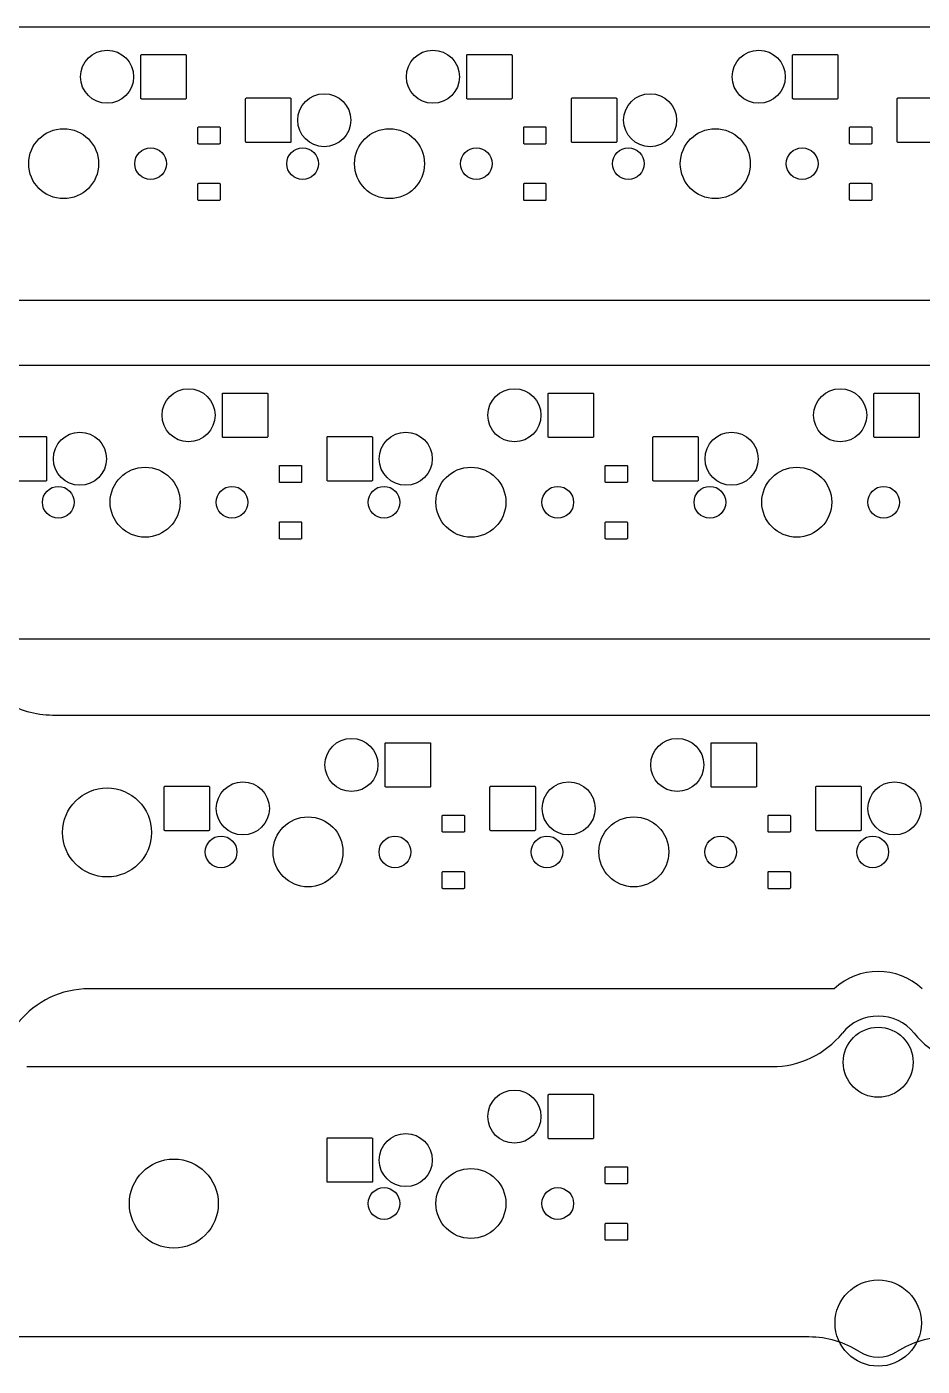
# Model space of a CAD drawing. Extents: x -27 to 356, y -111 to 35.
# Drawn here: x 26.4 to 78.8, y -110.7 to -32.4 of the extents above; entities that cross this region are included whole.
import ezdxf

# ---------------------------------------------------------------- set-up
doc = ezdxf.new("R2010")
doc.units = 0
doc.layers.add('BLACK', color=7, linetype='CONTINUOUS')

msp = doc.modelspace()

# ---------------------------------------------------------------- linework, layer by layer
at = {"layer": 'BLACK', "linetype": 'CONTINUOUS'}
for p, q in [((-21.025, -32.4133), (242.78, -32.4133)), ((-21.025, -32.4133), (242.78, -32.4133)), ((33.091, -34.0833), (33.0949, -34.0638)), ((33.091, -36.5833), (33.091, -34.0833)), ((33.0949, -34.0638), (33.1059, -34.0472)), ((33.1059, -34.0472), (33.1225, -34.0362)), ((33.1225, -34.0362), (33.142, -34.0323)), ((33.142, -34.0323), (35.692, -34.0323)), ((35.692, -34.0323), (35.7115, -34.0362)), ((35.7115, -34.0362), (35.7281, -34.0472)), ((35.7281, -34.0472), (35.7391, -34.0638)), ((35.7391, -34.0638), (35.743, -34.0833)), ((35.743, -34.0833), (35.743, -36.5833)), ((52.141, -34.0833), (52.1449, -34.0638)), ((52.141, -36.5833), (52.141, -34.0833)), ((52.1449, -34.0638), (52.1559, -34.0472)), ((52.1559, -34.0472), (52.1725, -34.0362)), ((52.1725, -34.0362), (52.192, -34.0323)), ((52.192, -34.0323), (54.742, -34.0323)), ((54.742, -34.0323), (54.7615, -34.0362)), ((54.7615, -34.0362), (54.7781, -34.0472)), ((54.7781, -34.0472), (54.7891, -34.0638)), ((54.7891, -34.0638), (54.793, -34.0833)), ((54.793, -34.0833), (54.793, -36.5833)), ((71.191, -34.0833), (71.1949, -34.0638)), ((71.191, -36.5833), (71.191, -34.0833)), ((71.1949, -34.0638), (71.2059, -34.0472)), ((71.2059, -34.0472), (71.2225, -34.0362)), ((71.2225, -34.0362), (71.242, -34.0323)), ((71.242, -34.0323), (73.792, -34.0323)), ((73.792, -34.0323), (73.8115, -34.0362)), ((73.8115, -34.0362), (73.8281, -34.0472)), ((73.8281, -34.0472), (73.8391, -34.0638)), ((73.8391, -34.0638), (73.843, -34.0833)), ((73.843, -34.0833), (73.843, -36.5833)), ((33.0949, -36.6028), (33.091, -36.5833)), ((33.1059, -36.6194), (33.0949, -36.6028)), ((33.1225, -36.6304), (33.1059, -36.6194)), ((33.142, -36.6343), (33.1225, -36.6304)), ((35.692, -36.6343), (33.142, -36.6343)), ((35.7115, -36.6304), (35.692, -36.6343)), ((35.7281, -36.6194), (35.7115, -36.6304)), ((35.7391, -36.6028), (35.7281, -36.6194)), ((35.743, -36.5833), (35.7391, -36.6028)), ((39.214, -36.6233), (39.2179, -36.6038)), ((39.214, -39.1233), (39.214, -36.6233)), ((39.2179, -36.6038), (39.2289, -36.5872)), ((39.2289, -36.5872), (39.2455, -36.5762)), ((39.2455, -36.5762), (39.265, -36.5723)), ((39.265, -36.5723), (41.815, -36.5723)), ((41.815, -36.5723), (41.8345, -36.5762)), ((41.8345, -36.5762), (41.8511, -36.5872)), ((41.8511, -36.5872), (41.8621, -36.6038)), ((41.8621, -36.6038), (41.866, -36.6233)), ((41.866, -36.6233), (41.866, -39.1233)), ((52.1449, -36.6028), (52.141, -36.5833)), ((52.1559, -36.6194), (52.1449, -36.6028)), ((52.1725, -36.6304), (52.1559, -36.6194)), ((52.192, -36.6343), (52.1725, -36.6304)), ((54.742, -36.6343), (52.192, -36.6343)), ((54.7615, -36.6304), (54.742, -36.6343)), ((54.7781, -36.6194), (54.7615, -36.6304)), ((54.7891, -36.6028), (54.7781, -36.6194)), ((54.793, -36.5833), (54.7891, -36.6028)), ((58.264, -36.6233), (58.2679, -36.6038)), ((58.264, -39.1233), (58.264, -36.6233)), ((58.2679, -36.6038), (58.2789, -36.5872)), ((58.2789, -36.5872), (58.2955, -36.5762)), ((58.2955, -36.5762), (58.315, -36.5723)), ((58.315, -36.5723), (60.865, -36.5723)), ((60.865, -36.5723), (60.8845, -36.5762)), ((60.8845, -36.5762), (60.9011, -36.5872)), ((60.9011, -36.5872), (60.9121, -36.6038)), ((60.9121, -36.6038), (60.916, -36.6233)), ((60.916, -36.6233), (60.916, -39.1233)), ((71.1949, -36.6028), (71.191, -36.5833)), ((71.2059, -36.6194), (71.1949, -36.6028)), ((71.2225, -36.6304), (71.2059, -36.6194)), ((71.242, -36.6343), (71.2225, -36.6304)), ((73.792, -36.6343), (71.242, -36.6343)), ((73.8115, -36.6304), (73.792, -36.6343)), ((73.8281, -36.6194), (73.8115, -36.6304)), ((73.8391, -36.6028), (73.8281, -36.6194)), ((73.843, -36.5833), (73.8391, -36.6028)), ((77.314, -36.6233), (77.3179, -36.6038)), ((77.314, -39.1233), (77.314, -36.6233)), ((77.3179, -36.6038), (77.3289, -36.5872)), ((77.3289, -36.5872), (77.3455, -36.5762)), ((77.3455, -36.5762), (77.365, -36.5723)), ((77.365, -36.5723), (79.915, -36.5723)), ((36.424, -38.3133), (36.4279, -38.2938)), ((36.424, -39.2133), (36.424, -38.3133)), ((36.4279, -38.2938), (36.4389, -38.2772)), ((36.4389, -38.2772), (36.4555, -38.2662)), ((36.4555, -38.2662), (36.475, -38.2623)), ((36.475, -38.2623), (37.675, -38.2623)), ((37.675, -38.2623), (37.6945, -38.2662)), ((37.6945, -38.2662), (37.7111, -38.2772)), ((37.7111, -38.2772), (37.7221, -38.2938)), ((37.7221, -38.2938), (37.726, -38.3133)), ((37.726, -38.3133), (37.726, -39.2133)), ((55.474, -38.3133), (55.4779, -38.2938)), ((55.474, -39.2133), (55.474, -38.3133)), ((55.4779, -38.2938), (55.4889, -38.2772)), ((55.4889, -38.2772), (55.5055, -38.2662)), ((55.5055, -38.2662), (55.525, -38.2623)), ((55.525, -38.2623), (56.725, -38.2623)), ((56.725, -38.2623), (56.7445, -38.2662)), ((56.7445, -38.2662), (56.7611, -38.2772)), ((56.7611, -38.2772), (56.7721, -38.2938)), ((56.7721, -38.2938), (56.776, -38.3133)), ((56.776, -38.3133), (56.776, -39.2133)), ((74.524, -38.3133), (74.5279, -38.2938)), ((74.524, -39.2133), (74.524, -38.3133)), ((74.5279, -38.2938), (74.5389, -38.2772)), ((74.5389, -38.2772), (74.5555, -38.2662)), ((74.5555, -38.2662), (74.575, -38.2623)), ((74.575, -38.2623), (75.775, -38.2623)), ((75.775, -38.2623), (75.7945, -38.2662)), ((75.7945, -38.2662), (75.8111, -38.2772)), ((75.8111, -38.2772), (75.8221, -38.2938)), ((75.8221, -38.2938), (75.826, -38.3133)), ((75.826, -38.3133), (75.826, -39.2133)), ((39.2179, -39.1428), (39.214, -39.1233)), ((41.866, -39.1233), (41.8621, -39.1428)), ((58.2679, -39.1428), (58.264, -39.1233)), ((60.916, -39.1233), (60.9121, -39.1428)), ((77.3179, -39.1428), (77.314, -39.1233)), ((36.4279, -39.2328), (36.424, -39.2133)), ((36.4389, -39.2494), (36.4279, -39.2328)), ((36.4555, -39.2604), (36.4389, -39.2494)), ((36.475, -39.2643), (36.4555, -39.2604)), ((37.675, -39.2643), (36.475, -39.2643)), ((37.6945, -39.2604), (37.675, -39.2643)), ((37.7111, -39.2494), (37.6945, -39.2604)), ((37.7221, -39.2328), (37.7111, -39.2494)), ((37.726, -39.2133), (37.7221, -39.2328)), ((39.2289, -39.1594), (39.2179, -39.1428)), ((39.2455, -39.1704), (39.2289, -39.1594)), ((39.265, -39.1743), (39.2455, -39.1704)), ((41.815, -39.1743), (39.265, -39.1743)), ((41.8345, -39.1704), (41.815, -39.1743)), ((41.8511, -39.1594), (41.8345, -39.1704)), ((41.8621, -39.1428), (41.8511, -39.1594)), ((55.4779, -39.2328), (55.474, -39.2133)), ((55.4889, -39.2494), (55.4779, -39.2328)), ((55.5055, -39.2604), (55.4889, -39.2494)), ((55.525, -39.2643), (55.5055, -39.2604)), ((56.725, -39.2643), (55.525, -39.2643)), ((56.7445, -39.2604), (56.725, -39.2643)), ((56.7611, -39.2494), (56.7445, -39.2604)), ((56.7721, -39.2328), (56.7611, -39.2494)), ((56.776, -39.2133), (56.7721, -39.2328)), ((58.2789, -39.1594), (58.2679, -39.1428)), ((58.2955, -39.1704), (58.2789, -39.1594)), ((58.315, -39.1743), (58.2955, -39.1704)), ((60.865, -39.1743), (58.315, -39.1743)), ((60.8845, -39.1704), (60.865, -39.1743)), ((60.9011, -39.1594), (60.8845, -39.1704)), ((60.9121, -39.1428), (60.9011, -39.1594)), ((74.5279, -39.2328), (74.524, -39.2133)), ((74.5389, -39.2494), (74.5279, -39.2328)), ((74.5555, -39.2604), (74.5389, -39.2494)), ((74.575, -39.2643), (74.5555, -39.2604)), ((75.775, -39.2643), (74.575, -39.2643)), ((75.7945, -39.2604), (75.775, -39.2643)), ((75.8111, -39.2494), (75.7945, -39.2604)), ((75.8221, -39.2328), (75.8111, -39.2494)), ((75.826, -39.2133), (75.8221, -39.2328)), ((77.3289, -39.1594), (77.3179, -39.1428)), ((77.3455, -39.1704), (77.3289, -39.1594)), ((77.365, -39.1743), (77.3455, -39.1704)), ((79.915, -39.1743), (77.365, -39.1743)), ((36.424, -41.6133), (36.4279, -41.5938)), ((36.424, -42.5133), (36.424, -41.6133)), ((36.4279, -41.5938), (36.4389, -41.5772)), ((36.4389, -41.5772), (36.4555, -41.5662)), ((36.4555, -41.5662), (36.475, -41.5623)), ((36.475, -41.5623), (37.675, -41.5623)), ((37.675, -41.5623), (37.6945, -41.5662)), ((37.6945, -41.5662), (37.7111, -41.5772)), ((37.7111, -41.5772), (37.7221, -41.5938)), ((37.7221, -41.5938), (37.726, -41.6133)), ((37.726, -41.6133), (37.726, -42.5133)), ((55.474, -41.6133), (55.4779, -41.5938)), ((55.474, -42.5133), (55.474, -41.6133)), ((55.4779, -41.5938), (55.4889, -41.5772)), ((55.4889, -41.5772), (55.5055, -41.5662)), ((55.5055, -41.5662), (55.525, -41.5623)), ((55.525, -41.5623), (56.725, -41.5623)), ((56.725, -41.5623), (56.7445, -41.5662)), ((56.7445, -41.5662), (56.7611, -41.5772)), ((56.7611, -41.5772), (56.7721, -41.5938)), ((56.7721, -41.5938), (56.776, -41.6133)), ((56.776, -41.6133), (56.776, -42.5133)), ((74.524, -41.6133), (74.5279, -41.5938)), ((74.524, -42.5133), (74.524, -41.6133)), ((74.5279, -41.5938), (74.5389, -41.5772)), ((74.5389, -41.5772), (74.5555, -41.5662)), ((74.5555, -41.5662), (74.575, -41.5623)), ((74.575, -41.5623), (75.775, -41.5623)), ((75.775, -41.5623), (75.7945, -41.5662)), ((75.7945, -41.5662), (75.8111, -41.5772)), ((75.8111, -41.5772), (75.8221, -41.5938)), ((75.8221, -41.5938), (75.826, -41.6133)), ((75.826, -41.6133), (75.826, -42.5133)), ((36.4279, -42.5328), (36.424, -42.5133)), ((36.4389, -42.5494), (36.4279, -42.5328)), ((36.4555, -42.5604), (36.4389, -42.5494)), ((36.475, -42.5643), (36.4555, -42.5604)), ((37.675, -42.5643), (36.475, -42.5643)), ((37.6945, -42.5604), (37.675, -42.5643)), ((37.7111, -42.5494), (37.6945, -42.5604)), ((37.7221, -42.5328), (37.7111, -42.5494)), ((37.726, -42.5133), (37.7221, -42.5328)), ((55.4779, -42.5328), (55.474, -42.5133)), ((55.4889, -42.5494), (55.4779, -42.5328)), ((55.5055, -42.5604), (55.4889, -42.5494)), ((55.525, -42.5643), (55.5055, -42.5604)), ((56.725, -42.5643), (55.525, -42.5643)), ((56.7445, -42.5604), (56.725, -42.5643)), ((56.7611, -42.5494), (56.7445, -42.5604)), ((56.7721, -42.5328), (56.7611, -42.5494)), ((56.776, -42.5133), (56.7721, -42.5328)), ((74.5279, -42.5328), (74.524, -42.5133)), ((74.5389, -42.5494), (74.5279, -42.5328)), ((74.5555, -42.5604), (74.5389, -42.5494)), ((74.575, -42.5643), (74.5555, -42.5604)), ((75.775, -42.5643), (74.575, -42.5643)), ((75.7945, -42.5604), (75.775, -42.5643)), ((75.8111, -42.5494), (75.7945, -42.5604)), ((75.8221, -42.5328), (75.8111, -42.5494)), ((75.826, -42.5133), (75.8221, -42.5328)), ((349.875, -48.4133), (-21.025, -48.4133)), ((349.875, -48.4133), (-21.025, -48.4133)), ((-21.025, -52.1983), (238.81, -52.1983)), ((-21.025, -52.1983), (238.81, -52.1983)), ((37.8535, -53.8683), (37.8574, -53.8488)), ((37.8535, -56.3683), (37.8535, -53.8683)), ((37.8574, -53.8488), (37.8684, -53.8322)), ((37.8684, -53.8322), (37.885, -53.8212)), ((37.885, -53.8212), (37.9045, -53.8173)), ((37.9045, -53.8173), (40.4545, -53.8173)), ((40.4545, -53.8173), (40.474, -53.8212)), ((40.474, -53.8212), (40.4906, -53.8322)), ((40.4906, -53.8322), (40.5016, -53.8488)), ((40.5016, -53.8488), (40.5055, -53.8683)), ((40.5055, -53.8683), (40.5055, -56.3683)), ((56.9035, -53.8683), (56.9074, -53.8488)), ((56.9035, -56.3683), (56.9035, -53.8683)), ((56.9074, -53.8488), (56.9184, -53.8322)), ((56.9184, -53.8322), (56.935, -53.8212)), ((56.935, -53.8212), (56.9545, -53.8173)), ((56.9545, -53.8173), (59.5045, -53.8173)), ((59.5045, -53.8173), (59.524, -53.8212)), ((59.524, -53.8212), (59.5406, -53.8322)), ((59.5406, -53.8322), (59.5516, -53.8488)), ((59.5516, -53.8488), (59.5555, -53.8683)), ((59.5555, -53.8683), (59.5555, -56.3683)), ((75.9535, -53.8683), (75.9574, -53.8488)), ((75.9535, -56.3683), (75.9535, -53.8683)), ((75.9574, -53.8488), (75.9684, -53.8322)), ((75.9684, -53.8322), (75.985, -53.8212)), ((75.985, -53.8212), (76.0045, -53.8173)), ((76.0045, -53.8173), (78.5545, -53.8173)), ((78.5545, -53.8173), (78.574, -53.8212)), ((78.574, -53.8212), (78.5906, -53.8322)), ((78.5906, -53.8322), (78.6016, -53.8488)), ((78.6016, -53.8488), (78.6055, -53.8683)), ((78.6055, -53.8683), (78.6055, -56.3683)), ((24.9775, -56.3573), (27.5275, -56.3573)), ((27.5275, -56.3573), (27.547, -56.3612)), ((27.547, -56.3612), (27.5636, -56.3722)), ((43.9914, -56.3722), (44.008, -56.3612)), ((44.008, -56.3612), (44.0275, -56.3573)), ((44.0275, -56.3573), (46.5775, -56.3573)), ((46.5775, -56.3573), (46.597, -56.3612)), ((46.597, -56.3612), (46.6136, -56.3722)), ((63.0414, -56.3722), (63.058, -56.3612)), ((63.058, -56.3612), (63.0775, -56.3573)), ((63.0775, -56.3573), (65.6275, -56.3573)), ((65.6275, -56.3573), (65.647, -56.3612)), ((65.647, -56.3612), (65.6636, -56.3722)), ((27.5636, -56.3722), (27.5746, -56.3888)), ((27.5746, -56.3888), (27.5785, -56.4083)), ((27.5785, -56.4083), (27.5785, -58.9083)), ((37.8574, -56.3878), (37.8535, -56.3683)), ((37.8684, -56.4044), (37.8574, -56.3878)), ((37.885, -56.4154), (37.8684, -56.4044)), ((37.9045, -56.4193), (37.885, -56.4154)), ((40.4545, -56.4193), (37.9045, -56.4193)), ((40.474, -56.4154), (40.4545, -56.4193)), ((40.4906, -56.4044), (40.474, -56.4154)), ((40.5016, -56.3878), (40.4906, -56.4044)), ((40.5055, -56.3683), (40.5016, -56.3878)), ((43.9765, -56.4083), (43.9804, -56.3888)), ((43.9765, -58.9083), (43.9765, -56.4083)), ((43.9804, -56.3888), (43.9914, -56.3722)), ((46.6136, -56.3722), (46.6246, -56.3888)), ((46.6246, -56.3888), (46.6285, -56.4083)), ((46.6285, -56.4083), (46.6285, -58.9083)), ((56.9074, -56.3878), (56.9035, -56.3683)), ((56.9184, -56.4044), (56.9074, -56.3878)), ((56.935, -56.4154), (56.9184, -56.4044)), ((56.9545, -56.4193), (56.935, -56.4154)), ((59.5045, -56.4193), (56.9545, -56.4193)), ((59.524, -56.4154), (59.5045, -56.4193)), ((59.5406, -56.4044), (59.524, -56.4154)), ((59.5516, -56.3878), (59.5406, -56.4044)), ((59.5555, -56.3683), (59.5516, -56.3878)), ((63.0265, -56.4083), (63.0304, -56.3888)), ((63.0265, -58.9083), (63.0265, -56.4083)), ((63.0304, -56.3888), (63.0414, -56.3722)), ((65.6636, -56.3722), (65.6746, -56.3888)), ((65.6746, -56.3888), (65.6785, -56.4083)), ((65.6785, -56.4083), (65.6785, -58.9083)), ((75.9574, -56.3878), (75.9535, -56.3683)), ((75.9684, -56.4044), (75.9574, -56.3878)), ((75.985, -56.4154), (75.9684, -56.4044)), ((76.0045, -56.4193), (75.985, -56.4154)), ((78.5545, -56.4193), (76.0045, -56.4193)), ((78.574, -56.4154), (78.5545, -56.4193)), ((78.5906, -56.4044), (78.574, -56.4154)), ((78.6016, -56.3878), (78.5906, -56.4044)), ((78.6055, -56.3683), (78.6016, -56.3878)), ((41.1865, -58.0983), (41.1904, -58.0788)), ((41.1865, -58.9983), (41.1865, -58.0983)), ((41.1904, -58.0788), (41.2014, -58.0622)), ((41.2014, -58.0622), (41.218, -58.0512)), ((41.218, -58.0512), (41.2375, -58.0473)), ((41.2375, -58.0473), (42.4375, -58.0473)), ((42.4375, -58.0473), (42.457, -58.0512)), ((42.457, -58.0512), (42.4736, -58.0622)), ((42.4736, -58.0622), (42.4846, -58.0788)), ((42.4846, -58.0788), (42.4885, -58.0983)), ((42.4885, -58.0983), (42.4885, -58.9983)), ((60.2365, -58.0983), (60.2404, -58.0788)), ((60.2365, -58.9983), (60.2365, -58.0983)), ((60.2404, -58.0788), (60.2514, -58.0622)), ((60.2514, -58.0622), (60.268, -58.0512)), ((60.268, -58.0512), (60.2875, -58.0473)), ((60.2875, -58.0473), (61.4875, -58.0473)), ((61.4875, -58.0473), (61.507, -58.0512)), ((61.507, -58.0512), (61.5236, -58.0622)), ((61.5236, -58.0622), (61.5346, -58.0788)), ((61.5346, -58.0788), (61.5385, -58.0983)), ((61.5385, -58.0983), (61.5385, -58.9983)), ((27.5275, -58.9593), (24.9775, -58.9593)), ((27.547, -58.9554), (27.5275, -58.9593)), ((27.5636, -58.9444), (27.547, -58.9554)), ((27.5746, -58.9278), (27.5636, -58.9444)), ((27.5785, -58.9083), (27.5746, -58.9278)), ((41.1904, -59.0178), (41.1865, -58.9983)), ((41.2014, -59.0344), (41.1904, -59.0178)), ((41.218, -59.0454), (41.2014, -59.0344)), ((41.2375, -59.0493), (41.218, -59.0454)), ((42.4375, -59.0493), (41.2375, -59.0493)), ((42.457, -59.0454), (42.4375, -59.0493)), ((42.4736, -59.0344), (42.457, -59.0454)), ((42.4846, -59.0178), (42.4736, -59.0344)), ((42.4885, -58.9983), (42.4846, -59.0178)), ((43.9804, -58.9278), (43.9765, -58.9083)), ((43.9914, -58.9444), (43.9804, -58.9278)), ((44.008, -58.9554), (43.9914, -58.9444)), ((44.0275, -58.9593), (44.008, -58.9554)), ((46.5775, -58.9593), (44.0275, -58.9593)), ((46.597, -58.9554), (46.5775, -58.9593)), ((46.6136, -58.9444), (46.597, -58.9554)), ((46.6246, -58.9278), (46.6136, -58.9444)), ((46.6285, -58.9083), (46.6246, -58.9278)), ((60.2404, -59.0178), (60.2365, -58.9983)), ((60.2514, -59.0344), (60.2404, -59.0178)), ((60.268, -59.0454), (60.2514, -59.0344)), ((60.2875, -59.0493), (60.268, -59.0454)), ((61.4875, -59.0493), (60.2875, -59.0493)), ((61.507, -59.0454), (61.4875, -59.0493)), ((61.5236, -59.0344), (61.507, -59.0454)), ((61.5346, -59.0178), (61.5236, -59.0344)), ((61.5385, -58.9983), (61.5346, -59.0178)), ((63.0304, -58.9278), (63.0265, -58.9083)), ((63.0414, -58.9444), (63.0304, -58.9278)), ((63.058, -58.9554), (63.0414, -58.9444)), ((63.0775, -58.9593), (63.058, -58.9554)), ((65.6275, -58.9593), (63.0775, -58.9593)), ((65.647, -58.9554), (65.6275, -58.9593)), ((65.6636, -58.9444), (65.647, -58.9554)), ((65.6746, -58.9278), (65.6636, -58.9444)), ((65.6785, -58.9083), (65.6746, -58.9278)), ((41.1865, -61.3983), (41.1904, -61.3788)), ((41.1865, -62.2983), (41.1865, -61.3983)), ((41.1904, -61.3788), (41.2014, -61.3622)), ((41.2014, -61.3622), (41.218, -61.3512)), ((41.218, -61.3512), (41.2375, -61.3473)), ((41.2375, -61.3473), (42.4375, -61.3473)), ((42.4375, -61.3473), (42.457, -61.3512)), ((42.457, -61.3512), (42.4736, -61.3622)), ((42.4736, -61.3622), (42.4846, -61.3788)), ((42.4846, -61.3788), (42.4885, -61.3983)), ((42.4885, -61.3983), (42.4885, -62.2983)), ((60.2365, -61.3983), (60.2404, -61.3788)), ((60.2365, -62.2983), (60.2365, -61.3983)), ((60.2404, -61.3788), (60.2514, -61.3622)), ((60.2514, -61.3622), (60.268, -61.3512)), ((60.268, -61.3512), (60.2875, -61.3473)), ((60.2875, -61.3473), (61.4875, -61.3473)), ((61.4875, -61.3473), (61.507, -61.3512)), ((61.507, -61.3512), (61.5236, -61.3622)), ((61.5236, -61.3622), (61.5346, -61.3788)), ((61.5346, -61.3788), (61.5385, -61.3983)), ((61.5385, -61.3983), (61.5385, -62.2983)), ((41.1904, -62.3178), (41.1865, -62.2983)), ((41.2014, -62.3344), (41.1904, -62.3178)), ((41.218, -62.3454), (41.2014, -62.3344)), ((41.2375, -62.3493), (41.218, -62.3454)), ((42.4375, -62.3493), (41.2375, -62.3493)), ((42.457, -62.3454), (42.4375, -62.3493)), ((42.4736, -62.3344), (42.457, -62.3454)), ((42.4846, -62.3178), (42.4736, -62.3344)), ((42.4885, -62.2983), (42.4846, -62.3178)), ((60.2404, -62.3178), (60.2365, -62.2983)), ((60.2514, -62.3344), (60.2404, -62.3178)), ((60.268, -62.3454), (60.2514, -62.3344)), ((60.2875, -62.3493), (60.268, -62.3454)), ((61.4875, -62.3493), (60.2875, -62.3493)), ((61.507, -62.3454), (61.4875, -62.3493)), ((61.5236, -62.3344), (61.507, -62.3454)), ((61.5346, -62.3178), (61.5236, -62.3344)), ((61.5385, -62.2983), (61.5346, -62.3178)), ((236.647, -68.1983), (-21.025, -68.1983)), ((236.647, -68.1983), (-21.025, -68.1983)), ((27.9288, -72.6353), (234.047, -72.6353)), ((27.9288, -72.6353), (234.047, -72.6353)), ((47.3785, -74.3053), (47.3824, -74.2858)), ((47.3785, -76.8053), (47.3785, -74.3053)), ((47.3824, -74.2858), (47.3934, -74.2692)), ((47.3934, -74.2692), (47.41, -74.2582)), ((47.41, -74.2582), (47.4295, -74.2543)), ((47.4295, -74.2543), (49.9795, -74.2543)), ((49.9795, -74.2543), (49.999, -74.2582)), ((49.999, -74.2582), (50.0156, -74.2692)), ((50.0156, -74.2692), (50.0266, -74.2858)), ((50.0266, -74.2858), (50.0305, -74.3053)), ((50.0305, -74.3053), (50.0305, -76.8053)), ((66.4285, -74.3053), (66.4324, -74.2858)), ((66.4285, -76.8053), (66.4285, -74.3053)), ((66.4324, -74.2858), (66.4434, -74.2692)), ((66.4434, -74.2692), (66.46, -74.2582)), ((66.46, -74.2582), (66.4795, -74.2543)), ((66.4795, -74.2543), (69.0295, -74.2543)), ((69.0295, -74.2543), (69.049, -74.2582)), ((69.049, -74.2582), (69.0656, -74.2692)), ((69.0656, -74.2692), (69.0766, -74.2858)), ((69.0766, -74.2858), (69.0805, -74.3053)), ((69.0805, -74.3053), (69.0805, -76.8053)), ((34.4515, -76.8453), (34.4554, -76.8258)), ((34.4515, -79.3453), (34.4515, -76.8453)), ((34.4554, -76.8258), (34.4664, -76.8092)), ((34.4664, -76.8092), (34.483, -76.7982)), ((34.483, -76.7982), (34.5025, -76.7943)), ((34.5025, -76.7943), (37.0525, -76.7943)), ((37.0525, -76.7943), (37.072, -76.7982)), ((37.072, -76.7982), (37.0886, -76.8092)), ((37.0886, -76.8092), (37.0996, -76.8258)), ((37.0996, -76.8258), (37.1035, -76.8453)), ((37.1035, -76.8453), (37.1035, -79.3453)), ((47.3824, -76.8248), (47.3785, -76.8053)), ((47.3934, -76.8414), (47.3824, -76.8248)), ((47.41, -76.8524), (47.3934, -76.8414)), ((47.4295, -76.8563), (47.41, -76.8524)), ((49.9795, -76.8563), (47.4295, -76.8563)), ((49.999, -76.8524), (49.9795, -76.8563)), ((50.0156, -76.8414), (49.999, -76.8524)), ((50.0266, -76.8248), (50.0156, -76.8414)), ((50.0305, -76.8053), (50.0266, -76.8248)), ((53.5015, -76.8453), (53.5054, -76.8258)), ((53.5015, -79.3453), (53.5015, -76.8453)), ((53.5054, -76.8258), (53.5164, -76.8092)), ((53.5164, -76.8092), (53.533, -76.7982)), ((53.533, -76.7982), (53.5525, -76.7943)), ((53.5525, -76.7943), (56.1025, -76.7943)), ((56.1025, -76.7943), (56.122, -76.7982)), ((56.122, -76.7982), (56.1386, -76.8092)), ((56.1386, -76.8092), (56.1496, -76.8258)), ((56.1496, -76.8258), (56.1535, -76.8453)), ((56.1535, -76.8453), (56.1535, -79.3453)), ((66.4324, -76.8248), (66.4285, -76.8053)), ((66.4434, -76.8414), (66.4324, -76.8248)), ((66.46, -76.8524), (66.4434, -76.8414)), ((66.4795, -76.8563), (66.46, -76.8524)), ((69.0295, -76.8563), (66.4795, -76.8563)), ((69.049, -76.8524), (69.0295, -76.8563)), ((69.0656, -76.8414), (69.049, -76.8524)), ((69.0766, -76.8248), (69.0656, -76.8414)), ((69.0805, -76.8053), (69.0766, -76.8248)), ((72.5515, -76.8453), (72.5554, -76.8258)), ((72.5515, -79.3453), (72.5515, -76.8453)), ((72.5554, -76.8258), (72.5664, -76.8092)), ((72.5664, -76.8092), (72.583, -76.7982)), ((72.583, -76.7982), (72.6025, -76.7943)), ((72.6025, -76.7943), (75.1525, -76.7943)), ((75.1525, -76.7943), (75.172, -76.7982)), ((75.172, -76.7982), (75.1886, -76.8092)), ((75.1886, -76.8092), (75.1996, -76.8258)), ((75.1996, -76.8258), (75.2035, -76.8453)), ((75.2035, -76.8453), (75.2035, -79.3453)), ((50.7115, -78.5353), (50.7154, -78.5158)), ((50.7115, -79.4353), (50.7115, -78.5353)), ((50.7154, -78.5158), (50.7264, -78.4992)), ((50.7264, -78.4992), (50.743, -78.4882)), ((50.743, -78.4882), (50.7625, -78.4843)), ((50.7625, -78.4843), (51.9625, -78.4843)), ((51.9625, -78.4843), (51.982, -78.4882)), ((51.982, -78.4882), (51.9986, -78.4992)), ((51.9986, -78.4992), (52.0096, -78.5158)), ((52.0096, -78.5158), (52.0135, -78.5353)), ((52.0135, -78.5353), (52.0135, -79.4353)), ((69.7615, -78.5353), (69.7654, -78.5158)), ((69.7615, -79.4353), (69.7615, -78.5353)), ((69.7654, -78.5158), (69.7764, -78.4992)), ((69.7764, -78.4992), (69.793, -78.4882)), ((69.793, -78.4882), (69.8125, -78.4843)), ((69.8125, -78.4843), (71.0125, -78.4843)), ((71.0125, -78.4843), (71.032, -78.4882)), ((71.032, -78.4882), (71.0486, -78.4992)), ((71.0486, -78.4992), (71.0596, -78.5158)), ((71.0596, -78.5158), (71.0635, -78.5353)), ((71.0635, -78.5353), (71.0635, -79.4353)), ((34.4554, -79.3648), (34.4515, -79.3453)), ((34.4664, -79.3814), (34.4554, -79.3648)), ((34.483, -79.3924), (34.4664, -79.3814)), ((34.5025, -79.3963), (34.483, -79.3924)), ((37.0525, -79.3963), (34.5025, -79.3963)), ((37.072, -79.3924), (37.0525, -79.3963)), ((37.0886, -79.3814), (37.072, -79.3924)), ((37.0996, -79.3648), (37.0886, -79.3814)), ((37.1035, -79.3453), (37.0996, -79.3648)), ((50.7154, -79.4548), (50.7115, -79.4353)), ((50.7264, -79.4714), (50.7154, -79.4548)), ((50.743, -79.4824), (50.7264, -79.4714)), ((50.7625, -79.4863), (50.743, -79.4824)), ((51.9625, -79.4863), (50.7625, -79.4863)), ((51.982, -79.4824), (51.9625, -79.4863)), ((51.9986, -79.4714), (51.982, -79.4824)), ((52.0096, -79.4548), (51.9986, -79.4714)), ((52.0135, -79.4353), (52.0096, -79.4548)), ((53.5054, -79.3648), (53.5015, -79.3453)), ((53.5164, -79.3814), (53.5054, -79.3648)), ((53.533, -79.3924), (53.5164, -79.3814)), ((53.5525, -79.3963), (53.533, -79.3924)), ((56.1025, -79.3963), (53.5525, -79.3963)), ((56.122, -79.3924), (56.1025, -79.3963)), ((56.1386, -79.3814), (56.122, -79.3924)), ((56.1496, -79.3648), (56.1386, -79.3814)), ((56.1535, -79.3453), (56.1496, -79.3648)), ((69.7654, -79.4548), (69.7615, -79.4353)), ((69.7764, -79.4714), (69.7654, -79.4548)), ((69.793, -79.4824), (69.7764, -79.4714)), ((69.8125, -79.4863), (69.793, -79.4824)), ((71.0125, -79.4863), (69.8125, -79.4863)), ((71.032, -79.4824), (71.0125, -79.4863)), ((71.0486, -79.4714), (71.032, -79.4824)), ((71.0596, -79.4548), (71.0486, -79.4714)), ((71.0635, -79.4353), (71.0596, -79.4548)), ((72.5554, -79.3648), (72.5515, -79.3453)), ((72.5664, -79.3814), (72.5554, -79.3648)), ((72.583, -79.3924), (72.5664, -79.3814)), ((72.6025, -79.3963), (72.583, -79.3924)), ((75.1525, -79.3963), (72.6025, -79.3963)), ((75.172, -79.3924), (75.1525, -79.3963)), ((75.1886, -79.3814), (75.172, -79.3924)), ((75.1996, -79.3648), (75.1886, -79.3814)), ((75.2035, -79.3453), (75.1996, -79.3648)), ((50.7115, -81.8353), (50.7154, -81.8158)), ((50.7115, -82.7353), (50.7115, -81.8353)), ((50.7154, -81.8158), (50.7264, -81.7992)), ((50.7264, -81.7992), (50.743, -81.7882)), ((50.743, -81.7882), (50.7625, -81.7843)), ((50.7625, -81.7843), (51.9625, -81.7843)), ((51.9625, -81.7843), (51.982, -81.7882)), ((51.982, -81.7882), (51.9986, -81.7992)), ((51.9986, -81.7992), (52.0096, -81.8158)), ((52.0096, -81.8158), (52.0135, -81.8353)), ((52.0135, -81.8353), (52.0135, -82.7353)), ((69.7615, -81.8353), (69.7654, -81.8158)), ((69.7615, -82.7353), (69.7615, -81.8353)), ((69.7654, -81.8158), (69.7764, -81.7992)), ((69.7764, -81.7992), (69.793, -81.7882)), ((69.793, -81.7882), (69.8125, -81.7843)), ((69.8125, -81.7843), (71.0125, -81.7843)), ((71.0125, -81.7843), (71.032, -81.7882)), ((71.032, -81.7882), (71.0486, -81.7992)), ((71.0486, -81.7992), (71.0596, -81.8158)), ((71.0596, -81.8158), (71.0635, -81.8353)), ((71.0635, -81.8353), (71.0635, -82.7353)), ((50.7154, -82.7548), (50.7115, -82.7353)), ((50.7264, -82.7714), (50.7154, -82.7548)), ((50.743, -82.7824), (50.7264, -82.7714)), ((50.7625, -82.7863), (50.743, -82.7824)), ((51.9625, -82.7863), (50.7625, -82.7863)), ((51.982, -82.7824), (51.9625, -82.7863)), ((51.9986, -82.7714), (51.982, -82.7824)), ((52.0096, -82.7548), (51.9986, -82.7714)), ((52.0135, -82.7353), (52.0096, -82.7548)), ((69.7654, -82.7548), (69.7615, -82.7353)), ((69.7764, -82.7714), (69.7654, -82.7548)), ((69.793, -82.7824), (69.7764, -82.7714)), ((69.8125, -82.7863), (69.793, -82.7824)), ((71.0125, -82.7863), (69.8125, -82.7863)), ((71.032, -82.7824), (71.0125, -82.7863)), ((71.0486, -82.7714), (71.032, -82.7824)), ((71.0596, -82.7548), (71.0486, -82.7714)), ((71.0635, -82.7353), (71.0596, -82.7548)), ((73.6255, -88.6353), (30.053, -88.6353)), ((73.6255, -88.6353), (30.053, -88.6353)), ((26.4187, -93.1853), (69.9913, -93.1853)), ((26.4187, -93.1853), (69.9913, -93.1853)), ((56.9035, -94.8553), (56.9074, -94.8358)), ((56.9035, -97.3553), (56.9035, -94.8553)), ((56.9074, -94.8358), (56.9184, -94.8192)), ((56.9184, -94.8192), (56.935, -94.8082)), ((56.935, -94.8082), (56.9545, -94.8043)), ((56.9545, -94.8043), (59.5045, -94.8043)), ((59.5045, -94.8043), (59.524, -94.8082)), ((59.524, -94.8082), (59.5406, -94.8192)), ((59.5406, -94.8192), (59.5516, -94.8358)), ((59.5516, -94.8358), (59.5555, -94.8553)), ((59.5555, -94.8553), (59.5555, -97.3553)), ((43.9765, -97.3953), (43.9804, -97.3758)), ((43.9765, -99.8953), (43.9765, -97.3953)), ((43.9804, -97.3758), (43.9914, -97.3592)), ((43.9914, -97.3592), (44.008, -97.3482)), ((44.008, -97.3482), (44.0275, -97.3443)), ((44.0275, -97.3443), (46.5775, -97.3443)), ((46.5775, -97.3443), (46.597, -97.3482)), ((46.597, -97.3482), (46.6136, -97.3592)), ((46.6136, -97.3592), (46.6246, -97.3758)), ((46.6246, -97.3758), (46.6285, -97.3953)), ((46.6285, -97.3953), (46.6285, -99.8953)), ((56.9074, -97.3748), (56.9035, -97.3553)), ((56.9184, -97.3914), (56.9074, -97.3748)), ((56.935, -97.4024), (56.9184, -97.3914)), ((56.9545, -97.4063), (56.935, -97.4024)), ((59.5045, -97.4063), (56.9545, -97.4063)), ((59.524, -97.4024), (59.5045, -97.4063)), ((59.5406, -97.3914), (59.524, -97.4024)), ((59.5516, -97.3748), (59.5406, -97.3914)), ((59.5555, -97.3553), (59.5516, -97.3748)), ((60.2365, -99.0853), (60.2404, -99.0658)), ((60.2365, -99.9853), (60.2365, -99.0853)), ((60.2404, -99.0658), (60.2514, -99.0492)), ((60.2514, -99.0492), (60.268, -99.0382)), ((60.268, -99.0382), (60.2875, -99.0343)), ((60.2875, -99.0343), (61.4875, -99.0343)), ((61.4875, -99.0343), (61.507, -99.0382)), ((61.507, -99.0382), (61.5236, -99.0492)), ((61.5236, -99.0492), (61.5346, -99.0658)), ((61.5346, -99.0658), (61.5385, -99.0853)), ((61.5385, -99.0853), (61.5385, -99.9853)), ((43.9804, -99.9148), (43.9765, -99.8953)), ((43.9914, -99.9314), (43.9804, -99.9148)), ((44.008, -99.9424), (43.9914, -99.9314)), ((44.0275, -99.9463), (44.008, -99.9424)), ((46.5775, -99.9463), (44.0275, -99.9463)), ((46.597, -99.9424), (46.5775, -99.9463)), ((46.6136, -99.9314), (46.597, -99.9424)), ((46.6246, -99.9148), (46.6136, -99.9314)), ((46.6285, -99.8953), (46.6246, -99.9148)), ((60.2404, -100.005), (60.2365, -99.9853)), ((60.2514, -100.021), (60.2404, -100.005)), ((60.268, -100.032), (60.2514, -100.021)), ((60.2875, -100.036), (60.268, -100.032)), ((61.4875, -100.036), (60.2875, -100.036)), ((61.507, -100.032), (61.4875, -100.036)), ((61.5236, -100.021), (61.507, -100.032)), ((61.5346, -100.005), (61.5236, -100.021)), ((61.5385, -99.9853), (61.5346, -100.005)), ((60.2365, -102.385), (60.2404, -102.366)), ((60.2365, -103.285), (60.2365, -102.385)), ((60.2404, -102.366), (60.2514, -102.349)), ((60.2514, -102.349), (60.268, -102.338)), ((60.268, -102.338), (60.2875, -102.334)), ((60.2875, -102.334), (61.4875, -102.334)), ((61.4875, -102.334), (61.507, -102.338)), ((61.507, -102.338), (61.5236, -102.349)), ((61.5236, -102.349), (61.5346, -102.366)), ((61.5346, -102.366), (61.5385, -102.385)), ((61.5385, -102.385), (61.5385, -103.285)), ((60.2404, -103.305), (60.2365, -103.285)), ((60.2514, -103.321), (60.2404, -103.305)), ((60.268, -103.332), (60.2514, -103.321)), ((61.5236, -103.321), (61.507, -103.332)), ((61.5346, -103.305), (61.5236, -103.321)), ((61.5385, -103.285), (61.5346, -103.305)), ((60.2875, -103.336), (60.268, -103.332)), ((61.4875, -103.336), (60.2875, -103.336)), ((61.507, -103.332), (61.4875, -103.336)), ((72.1539, -108.985), (-18.525, -108.985)), ((72.1539, -108.985), (-18.525, -108.985))]:
    msp.add_line(p, q, dxfattribs=at)
at = {"layer": 'BLACK'}
for centre, radius in [((31.115, -35.3333), 1.551), ((50.165, -35.3333), 1.551), ((69.215, -35.3333), 1.551), ((43.815, -37.8733), 1.551), ((62.865, -37.8733), 1.551), ((28.575, -40.4133), 2.0449), ((47.625, -40.4133), 2.0449), ((66.675, -40.4133), 2.0449), ((33.655, -40.4133), 0.926), ((42.545, -40.4133), 0.926), ((52.705, -40.4133), 0.926), ((61.595, -40.4133), 0.926), ((71.755, -40.4133), 0.926), ((35.8775, -55.1183), 1.551), ((54.9275, -55.1183), 1.551), ((73.9775, -55.1183), 1.551), ((29.5275, -57.6583), 1.551), ((48.5775, -57.6583), 1.551), ((67.6275, -57.6583), 1.551), ((33.3375, -60.1983), 2.0449), ((52.3875, -60.1983), 2.0449), ((71.4375, -60.1983), 2.0449), ((28.2575, -60.1983), 0.926), ((38.4175, -60.1983), 0.926), ((47.3075, -60.1983), 0.926), ((57.4675, -60.1983), 0.926), ((66.3575, -60.1983), 0.926), ((76.5175, -60.1983), 0.926), ((45.4025, -75.5553), 1.551), ((64.4525, -75.5553), 1.551), ((39.0525, -78.0953), 1.551), ((58.1025, -78.0953), 1.551), ((77.1525, -78.0953), 1.551), ((31.1121, -79.5007), 2.6), ((42.8625, -80.6353), 2.0449), ((61.9125, -80.6353), 2.0449), ((37.7825, -80.6353), 0.926), ((47.9425, -80.6353), 0.926), ((56.8325, -80.6353), 0.926), ((66.9925, -80.6353), 0.926), ((75.8825, -80.6353), 0.926), ((76.2, -92.9303), 2.0449), ((54.9275, -96.1053), 1.551), ((48.5775, -98.6453), 1.551), ((35.0181, -101.188), 2.6), ((52.3875, -101.185), 2.0449), ((47.3075, -101.185), 0.926), ((57.4675, -101.185), 0.926), ((76.2, -108.17), 2.524)]:
    msp.add_circle(centre, radius, dxfattribs=at)
for centre, radius, start, end in [((27.9288, -67.3355), 5.29983, -122.436, -89.9997), ((27.9288, -67.3355), 5.29983, -122.436, -89.9997), ((76.2, -91.4303), 3.8, 47.3517, 132.648), ((76.2, -91.4303), 3.8, 47.3517, 132.648), ((30.0529, -93.9353), 5.3, 90, 140.904), ((30.0529, -93.9353), 5.3, 90, 140.904), ((76.2, -92.9303), 2.7, 39.0963, 140.904), ((76.2, -92.9303), 2.7, 39.0963, 140.904), ((69.9913, -87.8852), 5.30008, -90, -39.0974), ((69.9913, -87.8852), 5.30008, -90, -39.0974), ((82.4087, -87.8854), 5.29993, -140.904, -90), ((82.4087, -87.8854), 5.29993, -140.904, -90), ((72.1539, -114.485), 5.49997, 57.3516, 89.9998), ((72.1539, -114.485), 5.49997, 57.3516, 89.9998), ((80.2461, -114.485), 5.49998, 90.0002, 122.648), ((80.2461, -114.485), 5.49998, 90.0002, 122.648), ((76.2, -108.17), 2, -122.648, -57.3519), ((76.2, -108.17), 2, -122.648, -57.3519)]:
    msp.add_arc(centre, radius, start, end, dxfattribs=at)

doc.saveas('drawing.dxf')
